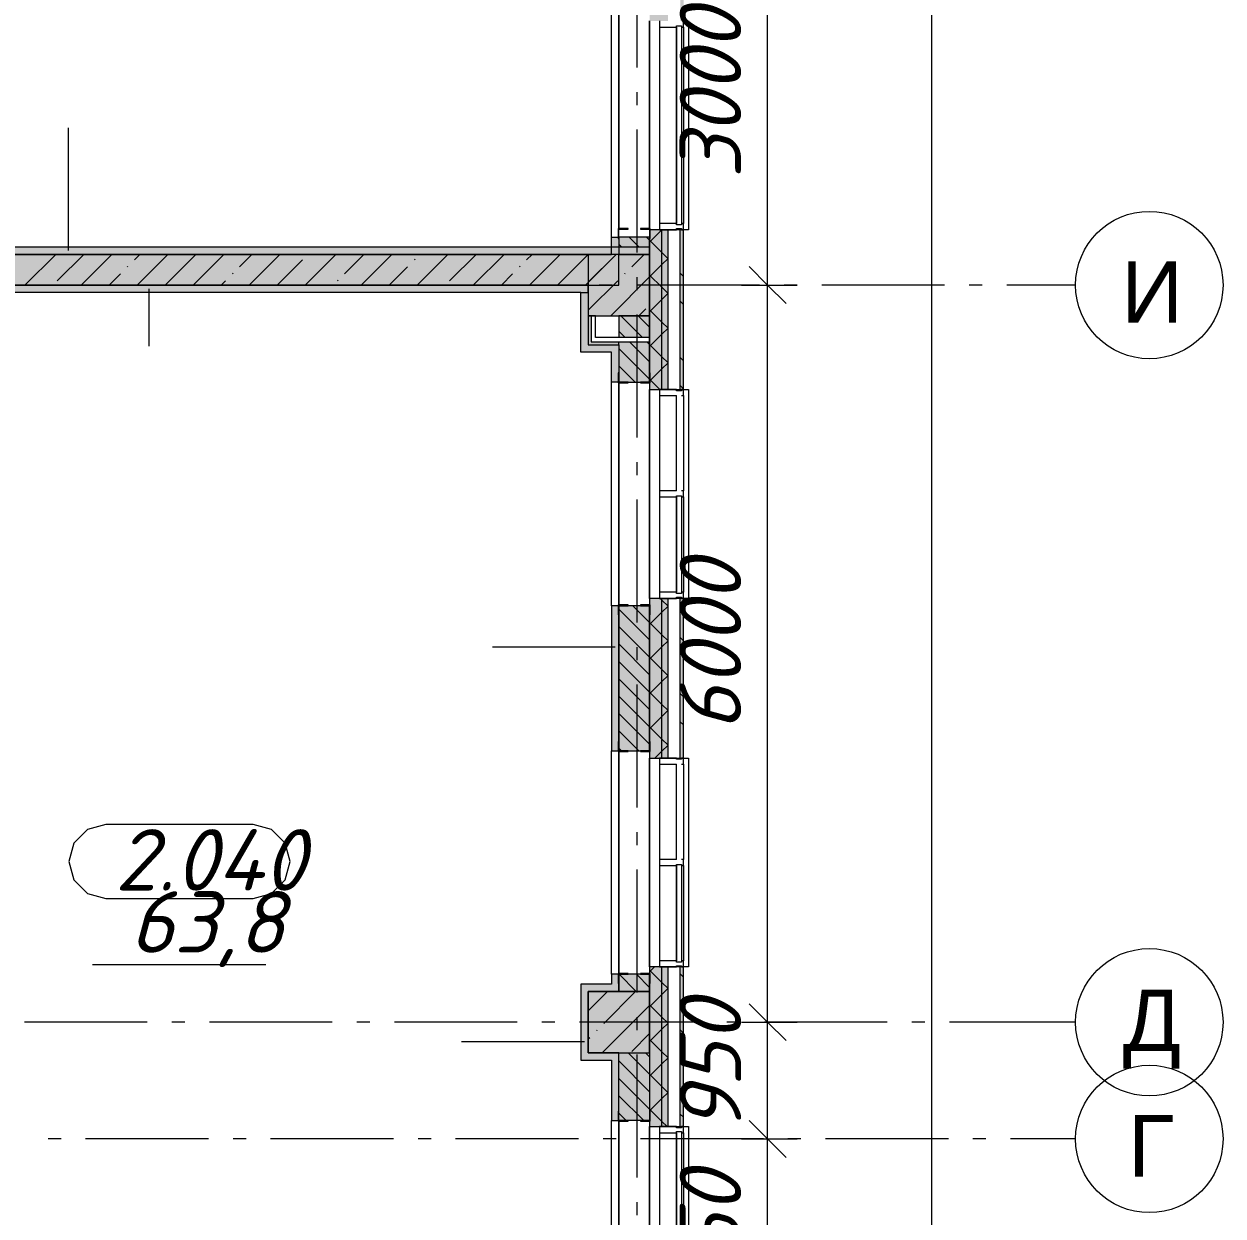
# Model space of a CAD drawing. Header units: millimetres. Extents: x -537608 to 253996, y -217170 to 186033.
# Drawn here: x -269754 to -259993, y -45628 to -35926 of the extents above; entities that cross this region are included whole.
import ezdxf

# ---------------------------------------------------------------- set-up
doc = ezdxf.new("R2010")
doc.units = ezdxf.units.MM
doc.layers.add('PDF _Геометрия', color=7, linetype='Continuous')
doc.layers.add('PDF _Текст', color=7, linetype='Continuous')
doc.layers.add('PDF _Сплошная заливка', color=7, linetype='Continuous', true_color=0xffffff)
doc.styles.add('PDF ArialMT', font='arial.ttf')
doc.styles.add('PDF ISOCPEUR Italic', font='isocpeui.ttf')

msp = doc.modelspace()

# ---------------------------------------------------------------- hatches: boundary and pattern name
at = {"layer": 'PDF _Сплошная заливка', "transparency": 33554559}
h = msp.add_hatch(color=256, dxfattribs=at)
h.paths.add_polyline_path([(-264561.3495, -56400.6696), (-264561.3495, -55510.6683), (-264661.3483, -55510.6683), (-264661.3483, -56400.6696)], flags=0)
h.paths.add_polyline_path([(-264661.3483, -53810.6696), (-264561.3495, -53810.6696), (-264561.3495, -52615.668), (-264661.3483, -52615.668), (-264661.3483, -53144.636)], flags=0)
h.paths.add_polyline_path([(-264661.3483, -50915.6694), (-264561.3495, -50915.6694), (-264561.3495, -49615.6681), (-264661.3483, -49615.6681), (-264661.3483, -50296.6993)], flags=0)
h.paths.add_polyline_path([(-264561.3495, -47915.6673), (-264561.3495, -46600.6686), (-264661.3483, -46600.6686), (-264661.3483, -47915.6673)], flags=0)
h.paths.add_polyline_path([(-264561.3495, -44900.6677), (-264561.3495, -43600.6665), (-264661.3483, -43600.6665), (-264661.3483, -44900.6677)], flags=0)
h.paths.add_polyline_path([(-264561.3495, -41900.6657), (-264561.3495, -40600.6666), (-264661.3483, -40600.6666), (-264661.3483, -41900.6657)], flags=0)
h.paths.add_polyline_path([(-264561.3495, -38900.6658), (-264561.3495, -37600.6646), (-264661.3483, -37600.6646), (-264661.3483, -38900.6658)], flags=0)
h.paths.add_polyline_path([(-264561.3495, -35900.6659), (-264561.3495, -34600.6647), (-264661.3483, -34600.6647), (-264661.3483, -35900.6659)], flags=0)
h.paths.add_polyline_path([(-264561.3495, -32900.6638), (-264561.3495, -31600.6647), (-264661.3483, -31600.6647), (-264661.3483, -32900.6638)], flags=0)
h.paths.add_polyline_path([(-264561.3495, -29900.6639), (-264561.3495, -28600.6648), (-264661.3483, -28600.6648), (-264661.3483, -29900.6639)], flags=0)
h.paths.add_polyline_path([(-264661.3483, -26900.664), (-264561.3495, -26900.664), (-264561.3495, -25600.6627), (-264661.3483, -25600.6627), (-264661.3483, -26801.2363)], flags=0)
h.paths.add_polyline_path([(-264561.3495, -23900.662), (-264561.3495, -22600.6613), (-264661.3483, -22600.6613), (-264661.3483, -23900.662)], flags=0)
h.paths.add_polyline_path([(-264661.3483, -20900.6621), (-264561.3495, -20900.6621), (-264561.3495, -19600.6619), (-264661.3483, -19600.6619), (-264661.3483, -20393.3829)], flags=0)
h.paths.add_polyline_path([(-264661.3483, -17900.6614), (-264561.3495, -17900.6614), (-264561.3495, -16500.6607), (-264661.3483, -16500.6607), (-264661.3483, -17545.4486)], flags=0)
h.paths.add_polyline_path([(-264661.3483, -14800.6611), (-264561.3495, -14800.6611), (-264561.3495, -13710.6597), (-264661.3483, -13710.6597), (-264661.3483, -13985.5296)], flags=0)
h.paths.add_polyline_path([(-264561.3495, -12010.6587), (-264561.3495, -10600.6587), (-264661.3483, -10600.6587), (-264661.3483, -12010.6587)], flags=0)
h.paths.add_polyline_path([(-264661.3483, -8900.6581), (-264561.3495, -8900.6581), (-264561.3495, -7310.6582), (-264661.3483, -7310.6582), (-264661.3483, -8289.6594)], flags=0)
h = msp.add_hatch(color=256, dxfattribs=at)
h.paths.add_polyline_path([(-264561.3495, -56450.6697), (-264511.3493, -56450.6697), (-264511.3493, -55510.6683), (-264561.3495, -55510.6683), (-264561.3495, -56400.6696)], flags=0)
h.paths.add_polyline_path([(-264511.3493, -53810.6696), (-264511.3493, -52615.668), (-264561.3495, -52615.668), (-264561.3495, -53810.6696)], flags=0)
h.paths.add_polyline_path([(-264511.3493, -50915.6694), (-264511.3493, -49615.6681), (-264561.3495, -49615.6681), (-264561.3495, -50915.6694)], flags=0)
h.paths.add_polyline_path([(-264561.3495, -47915.6673), (-264511.3493, -47915.6673), (-264511.3493, -46600.6686), (-264561.3495, -46600.6686), (-264561.3495, -47448.7647)], flags=0)
h.paths.add_polyline_path([(-264511.3493, -44900.6677), (-264511.3493, -43600.6665), (-264561.3495, -43600.6665), (-264561.3495, -44900.6677)], flags=0)
h.paths.add_polyline_path([(-264561.3495, -41900.6657), (-264511.3493, -41900.6657), (-264511.3493, -40600.6666), (-264561.3495, -40600.6666), (-264561.3495, -41040.9114)], flags=0)
h.paths.add_polyline_path([(-264511.3493, -38900.6658), (-264511.3493, -37600.6646), (-264561.3495, -37600.6646), (-264561.3495, -38900.6658)], flags=0)
h.paths.add_polyline_path([(-264561.3495, -35900.6659), (-264511.3493, -35900.6659), (-264511.3493, -34600.6647), (-264561.3495, -34600.6647), (-264561.3495, -35345.0422)], flags=0)
h.paths.add_polyline_path([(-264561.3495, -32900.6638), (-264511.3493, -32900.6638), (-264511.3493, -31600.6647), (-264561.3495, -31600.6647), (-264561.3495, -32497.1076)], flags=0)
h.paths.add_polyline_path([(-264511.3493, -29900.6639), (-264511.3493, -28600.6648), (-264561.3495, -28600.6648), (-264561.3495, -29900.6639)], flags=0)
h.paths.add_polyline_path([(-264561.3495, -26900.664), (-264511.3493, -26900.664), (-264511.3493, -25600.6627), (-264561.3495, -25600.6627), (-264561.3495, -26801.2363)], flags=0)
h.paths.add_polyline_path([(-264561.3495, -23900.662), (-264511.3493, -23900.662), (-264511.3493, -22600.6613), (-264561.3495, -22600.6613), (-264561.3495, -23241.3175)], flags=0)
h.paths.add_polyline_path([(-264511.3493, -20900.6621), (-264511.3493, -19600.6619), (-264561.3495, -19600.6619), (-264561.3495, -20900.6621)], flags=0)
h.paths.add_polyline_path([(-264511.3493, -17900.6614), (-264511.3493, -16500.6607), (-264561.3495, -16500.6607), (-264561.3495, -17900.6614)], flags=0)
h.paths.add_polyline_path([(-264511.3493, -14800.6611), (-264511.3493, -13710.6597), (-264561.3495, -13710.6597), (-264561.3495, -14800.6611)], flags=0)
h.paths.add_polyline_path([(-264561.3495, -12010.6587), (-264511.3493, -12010.6587), (-264511.3493, -10600.6587), (-264561.3495, -10600.6587), (-264561.3495, -11849.5779)], flags=0)
h.paths.add_polyline_path([(-264511.3493, -8900.6581), (-264511.3493, -7310.6582), (-264561.3495, -7310.6582), (-264561.3495, -8900.6581)], flags=0)
h = msp.add_hatch(color=256, dxfattribs=at)
h.paths.add_polyline_path([(-264384.3486, -56577.6682), (-264384.3486, -55510.6683), (-264411.3488, -55510.6683), (-264411.3488, -56577.6682)], flags=0)
h.paths.add_polyline_path([(-264384.3486, -53810.6696), (-264384.3486, -52615.668), (-264411.3488, -52615.668), (-264411.3488, -53810.6696)], flags=0)
h.paths.add_polyline_path([(-264384.3486, -50915.6694), (-264384.3486, -49615.6681), (-264411.3488, -49615.6681), (-264411.3488, -50915.6694)], flags=0)
h.paths.add_polyline_path([(-264384.3486, -47915.6673), (-264384.3486, -46600.6686), (-264411.3488, -46600.6686), (-264411.3488, -47915.6673)], flags=0)
h.paths.add_polyline_path([(-264384.3486, -44900.6677), (-264384.3486, -43600.6665), (-264411.3488, -43600.6665), (-264411.3488, -44900.6677)], flags=0)
h.paths.add_polyline_path([(-264411.3488, -41900.6657), (-264384.3486, -41900.6657), (-264384.3486, -40600.6666), (-264411.3488, -40600.6666), (-264411.3488, -41040.9114)], flags=0)
h.paths.add_polyline_path([(-264411.3488, -38900.6658), (-264384.3486, -38900.6658), (-264384.3486, -37600.6646), (-264411.3488, -37600.6646), (-264411.3488, -38192.9768)], flags=0)
h.paths.add_polyline_path([(-264384.3486, -35900.6659), (-264384.3486, -34600.6647), (-264411.3488, -34600.6647), (-264411.3488, -35900.6659)], flags=0)
h.paths.add_polyline_path([(-264411.3488, -32900.6638), (-264384.3486, -32900.6638), (-264384.3486, -31600.6647), (-264411.3488, -31600.6647), (-264411.3488, -32497.1076)], flags=0)
h.paths.add_polyline_path([(-264411.3488, -29900.6639), (-264384.3486, -29900.6639), (-264384.3486, -28600.6648), (-264411.3488, -28600.6648), (-264411.3488, -29649.173)], flags=0)
h.paths.add_polyline_path([(-264384.3486, -26900.664), (-264384.3486, -25600.6627), (-264411.3488, -25600.6627), (-264411.3488, -26900.664)], flags=0)
h.paths.add_polyline_path([(-264384.3486, -23900.662), (-264384.3486, -22600.6613), (-264411.3488, -22600.6613), (-264411.3488, -23900.662)], flags=0)
h.paths.add_polyline_path([(-264384.3486, -20900.6621), (-264384.3486, -19600.6619), (-264411.3488, -19600.6619), (-264411.3488, -20900.6621)], flags=0)
h.paths.add_polyline_path([(-264384.3486, -17900.6614), (-264384.3486, -16500.6607), (-264411.3488, -16500.6607), (-264411.3488, -17900.6614)], flags=0)
h.paths.add_polyline_path([(-264411.3488, -14800.6611), (-264384.3486, -14800.6611), (-264384.3486, -13710.6597), (-264411.3488, -13710.6597)], flags=0)
h.paths.add_polyline_path([(-264411.3488, -12010.6587), (-264384.3486, -12010.6587), (-264384.3486, -10600.6587), (-264411.3488, -10600.6587)], flags=0)
h.paths.add_polyline_path([(-264384.3486, -8900.6581), (-264384.3486, -7310.6582), (-264411.3488, -7310.6582), (-264411.3488, -8900.6581)], flags=0)
h = msp.add_hatch(color=256, dxfattribs=at)
h.paths.add_polyline_path([(-264911.3488, -37740.6647), (-264661.3483, -37740.6647), (-264661.3483, -37660.6652), (-264911.3488, -37660.6652)], flags=0)
h.paths.add_polyline_path([(-264661.3483, -35840.6652), (-264661.3483, -35300.6655), (-264911.3488, -35300.6655), (-264911.3488, -35840.6652)], flags=0)
h.paths.add_polyline_path([(-264661.3483, -34800.6655), (-264661.3483, -34660.6653), (-264911.3488, -34660.6653), (-264911.3488, -34800.6655), (-264711.3496, -34800.6655)], flags=0)
h.paths.add_polyline_path([(-264911.3488, -32840.6653), (-264661.3483, -32840.6653), (-264661.3483, -31660.6654), (-264911.3488, -31660.6654), (-264911.3488, -32497.1076)], flags=0)
h.paths.add_polyline_path([(-264911.3488, -29840.6632), (-264661.3483, -29840.6632), (-264661.3483, -29491.6651), (-264911.3488, -29491.6651), (-264911.3488, -29649.173)], flags=0)
h.paths.add_polyline_path([(-264856.7822, -29456.6644), (-264661.3483, -29456.6644), (-264661.3483, -29300.6635), (-264911.3488, -29300.6635), (-264911.3488, -29456.6644)], flags=0)
h.paths.add_polyline_path([(-264856.7822, -28800.6635), (-264661.3483, -28800.6635), (-264661.3483, -28660.6634), (-264911.3488, -28660.6634), (-264911.3488, -28800.6635)], flags=0)
h.paths.add_polyline_path([(-264661.3483, -26840.6633), (-264661.3483, -26300.6636), (-264911.3488, -26300.6636), (-264911.3488, -26840.6633)], flags=0)
h.paths.add_polyline_path([(-264856.7822, -25800.6636), (-264661.3483, -25800.6636), (-264661.3483, -25660.6635), (-264911.3488, -25660.6635), (-264911.3488, -25800.6636)], flags=0)
h.paths.add_polyline_path([(-264911.3488, -23840.6634), (-264661.3483, -23840.6634), (-264661.3483, -22660.6625), (-264911.3488, -22660.6625), (-264911.3488, -23241.3175)], flags=0)
h.paths.add_polyline_path([(-264911.3488, -20840.6614), (-264661.3483, -20840.6614), (-264661.3483, -20300.6617), (-264911.3488, -20300.6617), (-264911.3488, -20749.375)], flags=0)
h.paths.add_polyline_path([(-264911.3488, -19800.6617), (-264661.3483, -19800.6617), (-264661.3483, -19660.6615), (-264911.3488, -19660.6615), (-264911.3488, -19681.3998)], flags=0)
h.paths.add_polyline_path([(-264661.3483, -17840.6618), (-264661.3483, -17300.6604), (-264911.3488, -17300.6604), (-264911.3488, -17840.6618)], flags=0)
h.paths.add_polyline_path([(-264911.3488, -16800.6604), (-264661.3483, -16800.6604), (-264661.3483, -16560.6612), (-264911.3488, -16560.6612), (-264911.3488, -16659.6478)], flags=0)
h.paths.add_polyline_path([(-264911.3488, -14740.66), (-264661.3483, -14740.66), (-264661.3483, -13768.8851), (-264911.3488, -13768.8851), (-264911.3488, -13985.5296)], flags=0)
h.paths.add_polyline_path([(-264911.3488, -11450.6591), (-264661.3483, -11450.6591), (-264661.3483, -10660.6583), (-264911.3488, -10660.6583), (-264911.3488, -11137.594)], flags=0)
h.paths.add_polyline_path([(-264661.3483, -8840.6585), (-264661.3483, -8100.6579), (-264911.3488, -8100.6579), (-264911.3488, -8840.6585)], flags=0)
at = {"layer": 'PDF _Сплошная заливка', "true_color": 0xff7d7d, "transparency": 33554559}
for points in [[(-264661.3483, -37800.6654), (-264661.3483, -37740.6647), (-272351.3511, -37740.6647), (-272351.3511, -37800.6654), (-264856.7822, -37800.6654)], [(-264971.3501, -38596.6665), (-264911.3488, -38596.6665), (-264911.3488, -38536.6658), (-265161.3488, -38536.6658), (-265161.3488, -38596.6665)], [(-264971.3501, -43800.6673), (-264971.3501, -43740.6667), (-265221.3495, -43740.6667), (-265221.3495, -43800.6673), (-265161.3488, -43800.6673)], [(-264971.3501, -44360.668), (-264911.3488, -44360.668), (-264911.3488, -44300.6673), (-265161.3488, -44300.6673), (-265161.3488, -44360.668)]]:
    msp.add_hatch(color=11, dxfattribs=at).paths.add_polyline_path(points)
at = {"layer": 'PDF _Сплошная заливка', "transparency": 33554559}
for points in [[(-266113.7491, -38050.6665), (-264911.3488, -38050.6665), (-264911.3488, -37800.6654), (-272161.3508, -37800.6654), (-272161.3508, -38050.6665), (-269465.6624, -38050.6665)], [(-264661.3483, -38300.6654), (-264661.3483, -37800.6654), (-265161.3488, -37800.6654), (-265161.3488, -38300.6654), (-264856.7822, -38300.6654)], [(-265161.3488, -44300.6673), (-264661.3483, -44300.6673), (-264661.3483, -43800.6673), (-265161.3488, -43800.6673), (-265161.3488, -43888.8459)]]:
    msp.add_hatch(color=256, dxfattribs=at).paths.add_polyline_path(points)
at = {"layer": 'PDF _Сплошная заливка', "true_color": 0xfca910, "transparency": 33554559}
msp.add_hatch(color=40, dxfattribs=at).paths.add_polyline_path([(-265161.3488, -38110.665), (-265161.3488, -38050.6665), (-271782.1294, -38050.6665), (-271782.1294, -38110.665), (-265221.3495, -38110.665)])
at = {"layer": 'PDF _Сплошная заливка', "transparency": 33554559}
h = msp.add_hatch(color=256, dxfattribs=at)
h.paths.add_polyline_path([(-264911.3488, -43800.6673), (-264661.3483, -43800.6673), (-264661.3483, -43660.6672), (-264911.3488, -43660.6672)], flags=0)
h.paths.add_polyline_path([(-264911.3488, -41840.6672), (-264661.3483, -41840.6672), (-264661.3483, -40660.6673), (-264911.3488, -40660.6673), (-264911.3488, -41040.9114)], flags=0)
h.paths.add_polyline_path([(-264911.3488, -38840.6651), (-264661.3483, -38840.6651), (-264661.3483, -38511.6657), (-264911.3488, -38511.6657), (-264911.3488, -38596.6665)], flags=0)
h.paths.add_polyline_path([(-264856.7822, -38476.6651), (-264661.3483, -38476.6651), (-264661.3483, -38300.6654), (-264911.3488, -38300.6654), (-264911.3488, -38476.6651)], flags=0)
at = {"layer": 'PDF _Сплошная заливка', "true_color": 0xff7d7d, "transparency": 33554559}
h = msp.add_hatch(color=11, dxfattribs=at)
h.paths.add_polyline_path([(-264911.3488, -43800.6673), (-264911.3488, -43660.6672), (-264971.3501, -43660.6672), (-264971.3501, -43800.6673)], flags=0)
h.paths.add_polyline_path([(-264971.3501, -41840.6672), (-264911.3488, -41840.6672), (-264911.3488, -40660.6673), (-264971.3501, -40660.6673), (-264971.3501, -41040.9114)], flags=0)
h.paths.add_polyline_path([(-264911.3488, -38840.6651), (-264911.3488, -38596.6665), (-264971.3501, -38596.6665), (-264971.3501, -38840.6651)], flags=0)
at = {"layer": 'PDF _Сплошная заливка', "transparency": 33554559}
h = msp.add_hatch(color=256, dxfattribs=at)
h.paths.add_polyline_path([(-264856.7822, -46800.6673), (-264661.3483, -46800.6673), (-264661.3483, -46670.6676), (-264911.3488, -46670.6676), (-264911.3488, -46800.6673)], flags=0)
h.paths.add_polyline_path([(-264661.3483, -44850.6675), (-264661.3483, -44300.6673), (-264911.3488, -44300.6673), (-264911.3488, -44850.6675)], flags=0)

# ---------------------------------------------------------------- linework, layer by layer
at = {"layer": 'PDF _Геометрия', "lineweight": 9}
for p, q in [((-262362.423, -56440.6714), (-262362.423, 31439.3502)), ((-263700.917, -38050.6665), (-263700.917, -35050.6644)), ((-264971.3501, -37660.6652), (-264971.3501, -35840.6652)), ((-264911.3488, -37589.6651), (-264911.3488, -35846.6655)), ((-264911.3488, -35846.6655), (-264911.3488, -37589.6651)), ((-264661.3483, -37589.6651), (-264661.3483, -35900.6659)), ((-264661.3483, -35900.6659), (-264661.3483, -37589.6651)), ((-264581.3494, -35900.6659), (-264581.3494, -35950.6661)), ((-264384.3486, -35950.6661), (-264384.3486, -35900.6659)), ((-264581.3494, -35950.6661), (-264441.3492, -35950.6661)), ((-264581.3494, -35950.6661), (-264581.3494, -37550.6665)), ((-264441.3492, -35950.6661), (-264441.3492, -35940.6656)), ((-264441.3492, -35940.6656), (-264401.3494, -35940.6656)), ((-264401.3494, -35940.6656), (-264401.3494, -35950.6661)), ((-264401.3494, -35950.6661), (-264384.3486, -35950.6661)), ((-264401.3494, -35950.6661), (-264401.3494, -37550.6665)), ((-264384.3486, -35950.6661), (-264384.3486, -37550.6665)), ((-269391.8849, -37770.6661), (-269391.8849, -36770.6662)), ((-264441.3492, -37550.6665), (-264581.3494, -37550.6665)), ((-264581.3494, -37550.6665), (-264581.3494, -37600.6646)), ((-264441.3492, -37560.6648), (-264441.3492, -37550.6665)), ((-264401.3494, -37560.6648), (-264441.3492, -37560.6648)), ((-264384.3486, -37550.6665), (-264401.3494, -37550.6665)), ((-264401.3494, -37550.6665), (-264401.3494, -37560.6648)), ((-264384.3486, -37600.6646), (-264384.3486, -37550.6665)), ((-264971.3501, -37800.6654), (-264971.3501, -37660.6652)), ((-264971.3501, -37660.6652), (-264911.3488, -37660.6652)), ((-264911.3488, -37660.6652), (-264911.3488, -37800.6654)), ((-264661.3483, -37660.6652), (-264911.3488, -37660.6652)), ((-264911.3488, -37660.6652), (-264911.3488, -37740.6647)), ((-264748.4014, -37740.6647), (-264828.4003, -37660.6652)), ((-264661.3483, -37686.2962), (-264686.9798, -37660.6652)), ((-264661.3483, -37600.6646), (-264661.3483, -38900.6658)), ((-264561.3495, -37600.6646), (-264661.3483, -37600.6646)), ((-264661.3483, -37701.679), (-264561.3495, -37601.6786)), ((-264661.3483, -37740.6647), (-264661.3483, -37660.6652)), ((-264581.3494, -37600.6646), (-264441.3492, -37600.6646)), ((-264561.3495, -37601.6786), (-264560.3365, -37600.6646)), ((-264511.3493, -37600.6646), (-264561.3495, -37600.6646)), ((-264561.3495, -38900.6658), (-264561.3495, -37600.6646)), ((-264411.3488, -37600.6646), (-264511.3493, -37600.6646)), ((-264511.3493, -38900.6658), (-264511.3493, -37600.6646)), ((-264441.3492, -37600.6646), (-264441.3492, -37590.6662)), ((-264441.3492, -37590.6662), (-264401.3494, -37590.6662)), ((-264384.3486, -37600.6646), (-264411.3488, -37600.6646)), ((-264411.3488, -38900.6658), (-264411.3488, -37600.6646)), ((-264401.3494, -37590.6662), (-264401.3494, -37600.6646)), ((-264401.3494, -37600.6646), (-264384.3486, -37600.6646)), ((-264384.3486, -38900.6658), (-264384.3486, -37600.6646)), ((-272351.3511, -37740.6647), (-264911.3488, -37740.6647)), ((-264889.8225, -37740.6647), (-264911.3488, -37719.1395)), ((-264911.3488, -37740.6647), (-264661.3483, -37740.6647)), ((-264561.3495, -37786.2966), (-264661.3483, -37686.2962)), ((-264661.3483, -37800.6654), (-264661.3483, -37740.6647)), ((-264911.3488, -37800.6654), (-272161.3508, -37800.6654)), ((-272161.3508, -37800.6654), (-264971.3501, -37800.6654)), ((-269745.8328, -38050.6665), (-269495.8317, -37800.6654)), ((-269482.7073, -38015.64), (-269267.7327, -37800.6654)), ((-269289.6346, -38050.6665), (-269039.6336, -37800.6654)), ((-268855.4354, -37844.5663), (-268811.5366, -37800.6654)), ((-268833.4365, -38050.6665), (-268583.4376, -37800.6654)), ((-268605.3396, -38050.6665), (-268355.3386, -37800.6654)), ((-268377.2405, -38050.6665), (-268127.2395, -37800.6654)), ((-268000.0666, -37901.5916), (-267899.1425, -37800.6654)), ((-267921.0424, -38050.6665), (-267671.0435, -37800.6654)), ((-267692.9455, -38050.6665), (-267486.8453, -37844.5663)), ((-267464.8464, -38050.6665), (-267214.8454, -37800.6654)), ((-267144.6978, -37958.6147), (-266986.7485, -37800.6654)), ((-267008.6483, -38050.6665), (-266758.6494, -37800.6654)), ((-266574.4512, -37844.5663), (-266569.7083, -37839.8233)), ((-266552.4523, -38050.6665), (-266302.4513, -37800.6654)), ((-266289.3269, -38015.64), (-266074.3532, -37800.6654)), ((-266096.2542, -38050.6665), (-265846.2547, -37800.6654)), ((-265662.0561, -37844.5663), (-265618.1557, -37800.6654)), ((-265640.0577, -38050.6665), (-265390.0572, -37800.6654)), ((-265411.9586, -38050.6665), (-265161.9592, -37800.6654)), ((-265183.8601, -38050.6665), (-264933.8601, -37800.6654)), ((-264933.8601, -37800.6654), (-265161.3488, -38028.1552)), ((-264661.3483, -37800.6654), (-265161.3488, -37800.6654)), ((-265161.3488, -37800.6654), (-265161.3488, -38300.6654)), ((-264911.3488, -37800.6654), (-264971.3501, -37800.6654)), ((-264911.3488, -38050.6665), (-264911.3488, -37800.6654)), ((-264911.3488, -37800.6654), (-264661.3483, -37800.6654)), ((-264806.6856, -37901.5916), (-264705.7611, -37800.6654)), ((-264661.3483, -38300.6654), (-264661.3483, -37800.6654)), ((-264511.3493, -37836.2968), (-264561.3495, -37786.2966)), ((-264561.3495, -37884.5208), (-264511.3493, -37834.5206)), ((-269061.5356, -38050.6665), (-268969.486, -37958.6147)), ((-268912.4607, -37901.5916), (-268907.7199, -37896.8486)), ((-268057.0919, -37958.6147), (-268052.349, -37953.874)), ((-266780.5514, -38050.6665), (-266631.4743, -37901.5916)), ((-265868.1562, -38050.6665), (-265776.1056, -37958.6147)), ((-265719.0802, -37901.5916), (-265714.3395, -37896.8486)), ((-264863.7115, -37958.6147), (-264858.9696, -37953.874)), ((-264661.3483, -37984.5212), (-264561.3495, -37884.5208)), ((-264561.3495, -38069.1388), (-264661.3483, -37969.1384)), ((-271782.1294, -38050.6665), (-265161.3488, -38050.6665)), ((-265161.3488, -38050.6665), (-271782.1294, -38050.6665)), ((-268149.1415, -38050.6665), (-268114.1151, -38015.64)), ((-267201.721, -38015.64), (-267196.9801, -38010.8993)), ((-264920.7357, -38015.64), (-265161.3488, -38256.2542)), ((-265161.3488, -38050.6665), (-264911.3488, -38050.6665)), ((-265161.3488, -38110.665), (-265161.3488, -38050.6665)), ((-264977.663, -38300.6654), (-264661.3483, -37984.3511)), ((-264955.7621, -38050.6665), (-264920.7357, -38015.64)), ((-263913.0502, -38050.6665), (-263700.917, -38050.6665)), ((-263700.917, -44050.6663), (-263700.917, -38050.6665)), ((-263700.917, -38050.6665), (-263460.9174, -38050.6665)), ((-265221.3495, -38110.665), (-271782.1294, -38110.665)), ((-268738.6785, -38080.6657), (-268738.6785, -38546.8148)), ((-265221.3495, -38110.665), (-265161.3488, -38110.665)), ((-265221.3495, -38596.6665), (-265221.3495, -38110.665)), ((-265161.3488, -38110.665), (-265161.3488, -38536.6658)), ((-264511.3493, -38119.139), (-264561.3495, -38069.1388)), ((-264561.3495, -38167.3652), (-264511.3493, -38117.365)), ((-264749.565, -38300.6654), (-264692.6377, -38243.7391)), ((-264661.3483, -38267.3635), (-264561.3495, -38167.3652)), ((-264561.3495, -38351.9811), (-264661.3483, -38251.9828)), ((-265136.3498, -38300.6654), (-265161.3488, -38300.6654)), ((-265161.3488, -38300.6654), (-265161.3488, -38476.6651)), ((-265161.3488, -38300.6654), (-264661.3483, -38300.6654)), ((-265101.3492, -38300.6654), (-265136.3498, -38300.6654)), ((-265136.3498, -38300.6654), (-265136.3498, -38476.6651)), ((-265101.3492, -38476.6651), (-265101.3492, -38300.6654)), ((-264661.3483, -38300.6654), (-264911.3488, -38300.6654)), ((-264911.3488, -38300.6654), (-264911.3488, -38476.6651)), ((-264719.5077, -38476.6651), (-264895.5085, -38300.6654)), ((-264661.3483, -38393.4039), (-264754.0874, -38300.6654)), ((-264661.3483, -38476.6651), (-264661.3483, -38300.6654)), ((-264511.3493, -38401.9812), (-264561.3495, -38351.9811)), ((-264860.9293, -38476.6651), (-264911.3488, -38426.2472)), ((-264661.3483, -38550.2078), (-264561.3495, -38450.2074)), ((-264561.3495, -38450.2074), (-264511.3493, -38400.2072)), ((-265161.3488, -38476.6651), (-265161.3488, -38511.6657)), ((-265161.3488, -38511.6657), (-265161.3488, -38536.6658)), ((-265161.3488, -38536.6658), (-264911.3488, -38536.6658)), ((-265161.3488, -38536.6658), (-264911.3488, -38536.6658)), ((-265136.3498, -38476.6651), (-265136.3498, -38511.6657)), ((-265136.3498, -38511.6657), (-264911.3488, -38511.6657)), ((-264911.3488, -38476.6651), (-265101.3492, -38476.6651)), ((-264661.3483, -38476.6651), (-264911.3488, -38476.6651)), ((-264911.3488, -38511.6657), (-264661.3483, -38511.6657)), ((-264911.3488, -38536.6658), (-264911.3488, -38511.6657)), ((-264911.3488, -38536.6658), (-264911.3488, -38596.6665)), ((-264911.3488, -38536.6658), (-264911.3488, -38596.6665)), ((-264661.3483, -38676.2462), (-264825.9293, -38511.6657)), ((-264661.3483, -38534.825), (-264684.5082, -38511.6657)), ((-264661.3483, -38511.6657), (-264661.3483, -38476.6651)), ((-264661.3483, -38840.6651), (-264661.3483, -38511.6657)), ((-264561.3495, -38634.8255), (-264661.3483, -38534.825)), ((-265161.3488, -38596.6665), (-265221.3495, -38596.6665)), ((-264971.3501, -38596.6665), (-265161.3488, -38596.6665)), ((-264971.3501, -38840.6651), (-264971.3501, -38596.6665)), ((-264661.3483, -38817.6673), (-264911.3488, -38567.6683)), ((-264911.3488, -38596.6665), (-264911.3488, -38840.6651)), ((-264911.3488, -38596.6665), (-264911.3488, -38840.6651)), ((-264511.3493, -38684.8256), (-264561.3495, -38634.8255)), ((-264779.7716, -38840.6651), (-264911.3488, -38709.0894)), ((-264661.3483, -38833.0501), (-264561.3495, -38733.0497)), ((-264561.3495, -38733.0497), (-264511.3493, -38683.0495)), ((-264911.3488, -38840.6651), (-264971.3501, -38840.6651)), ((-264971.3501, -40660.6673), (-264971.3501, -38840.6651)), ((-264911.3488, -38840.6651), (-264661.3483, -38840.6651)), ((-264911.3488, -40654.667), (-264911.3488, -38846.6654)), ((-264911.3488, -38846.6654), (-264911.3488, -40654.667)), ((-264578.3514, -38900.6658), (-264661.3483, -38817.6673)), ((-264661.3483, -38900.6658), (-264561.3495, -38900.6658)), ((-264661.3483, -40600.6666), (-264661.3483, -38900.6658)), ((-264661.3483, -38900.6658), (-264661.3483, -40600.6666)), ((-264441.3492, -38900.6658), (-264581.3494, -38900.6658)), ((-264581.3494, -38900.6658), (-264581.3494, -38950.666)), ((-264561.3495, -38900.6658), (-264511.3493, -38900.6658)), ((-264511.3493, -38900.6658), (-264411.3488, -38900.6658)), ((-264441.3492, -38910.6663), (-264441.3492, -38900.6658)), ((-264401.3494, -38910.6663), (-264441.3492, -38910.6663)), ((-264411.3488, -38900.6658), (-264384.3486, -38900.6658)), ((-264384.3486, -38900.6658), (-264401.3494, -38900.6658)), ((-264401.3494, -38900.6658), (-264401.3494, -38910.6663)), ((-264384.3486, -38950.666), (-264384.3486, -38900.6658)), ((-264581.3494, -38950.666), (-264441.3492, -38950.666)), ((-264581.3494, -38950.666), (-264581.3494, -39725.6672)), ((-264401.3494, -38950.666), (-264384.3486, -38950.666)), ((-264384.3486, -38950.666), (-264384.3486, -39725.6672)), ((-264441.3492, -39725.6672), (-264581.3494, -39725.6672)), ((-264581.3494, -39725.6672), (-264581.3494, -39775.6652)), ((-264384.3486, -39725.6672), (-264401.3494, -39725.6672)), ((-264384.3486, -39775.6652), (-264384.3486, -39725.6672)), ((-264581.3494, -39775.6652), (-264581.3494, -40550.6664)), ((-264581.3494, -39775.6652), (-264441.3492, -39775.6652)), ((-264441.3492, -39775.6652), (-264441.3492, -39765.6669)), ((-264441.3492, -39765.6669), (-264401.3494, -39765.6669)), ((-264401.3494, -39765.6669), (-264401.3494, -39775.6652)), ((-264401.3494, -39775.6652), (-264401.3494, -40550.6664)), ((-264401.3494, -39775.6652), (-264384.3486, -39775.6652)), ((-264384.3486, -39775.6652), (-264384.3486, -40550.6664)), ((-264661.3483, -40600.6666), (-264661.3483, -41900.6657)), ((-264561.3495, -40600.6666), (-264661.3483, -40600.6666)), ((-264441.3492, -40550.6664), (-264581.3494, -40550.6664)), ((-264581.3494, -40550.6664), (-264581.3494, -40600.6666)), ((-264581.3494, -40600.6666), (-264441.3492, -40600.6666)), ((-264561.3495, -40614.7232), (-264575.4067, -40600.6666)), ((-264511.3493, -40600.6666), (-264561.3495, -40600.6666)), ((-264561.3495, -41900.6657), (-264561.3495, -40600.6666)), ((-264411.3488, -40600.6666), (-264511.3493, -40600.6666)), ((-264511.3493, -41900.6657), (-264511.3493, -40600.6666)), ((-264441.3492, -40560.6668), (-264441.3492, -40550.6664)), ((-264401.3494, -40560.6668), (-264441.3492, -40560.6668)), ((-264441.3492, -40600.6666), (-264441.3492, -40590.6661)), ((-264441.3492, -40590.6661), (-264401.3494, -40590.6661)), ((-264384.3486, -40600.6666), (-264411.3488, -40600.6666)), ((-264411.3488, -41900.6657), (-264411.3488, -40600.6666)), ((-264384.3486, -40550.6664), (-264401.3494, -40550.6664)), ((-264401.3494, -40550.6664), (-264401.3494, -40560.6668)), ((-264401.3494, -40590.6661), (-264401.3494, -40600.6666)), ((-264401.3494, -40600.6666), (-264384.3486, -40600.6666)), ((-264384.3486, -40600.6666), (-264384.3486, -40550.6664)), ((-264384.3486, -41900.6657), (-264384.3486, -40600.6666)), ((-264911.3488, -40660.6673), (-264971.3501, -40660.6673)), ((-264971.3501, -40660.6673), (-264971.3501, -41840.6672)), ((-264911.3488, -41840.6672), (-264911.3488, -40660.6673)), ((-264661.3483, -40660.6673), (-264911.3488, -40660.6673)), ((-264911.3488, -40660.6673), (-264911.3488, -41840.6672)), ((-264661.3483, -40938.9883), (-264911.3488, -40688.9894)), ((-264661.3483, -40797.5672), (-264798.2498, -40660.6673)), ((-264661.3483, -41840.6672), (-264661.3483, -40660.6673)), ((-264511.3493, -40664.7235), (-264561.3495, -40614.7232)), ((-264561.3495, -40712.9496), (-264511.3493, -40662.9494)), ((-264661.3483, -40812.9501), (-264561.3495, -40712.9496)), ((-264561.3495, -40897.5676), (-264661.3483, -40797.5672)), ((-264661.3483, -41080.4094), (-264911.3488, -40830.4106)), ((-264661.3483, -41221.8305), (-264911.3488, -40971.8317)), ((-264511.3493, -40947.5679), (-264561.3495, -40897.5676)), ((-264561.3495, -40995.7919), (-264511.3493, -40945.7917)), ((-264941.3492, -40999.1699), (-265941.3492, -40999.1699)), ((-264661.3483, -41095.7923), (-264561.3495, -40995.7919)), ((-264561.3495, -41180.4099), (-264661.3483, -41080.4094)), ((-264661.3483, -41363.2516), (-264911.3488, -41113.2528)), ((-264511.3493, -41230.4101), (-264561.3495, -41180.4099)), ((-264661.3483, -41504.6749), (-264911.3488, -41254.6739)), ((-264661.3483, -41378.6346), (-264561.3495, -41278.6341)), ((-264561.3495, -41278.6341), (-264511.3493, -41228.6339)), ((-264561.3495, -41463.2521), (-264661.3483, -41363.2516)), ((-264661.3483, -41646.096), (-264911.3488, -41396.095)), ((-264511.3493, -41513.2523), (-264561.3495, -41463.2521)), ((-264661.3483, -41787.5171), (-264911.3488, -41537.5161)), ((-264661.3483, -41661.4768), (-264561.3495, -41561.4785)), ((-264561.3495, -41561.4785), (-264511.3493, -41511.4783)), ((-264561.3495, -41746.0965), (-264661.3483, -41646.096)), ((-264749.621, -41840.6672), (-264911.3488, -41678.9372)), ((-264511.3493, -41796.0945), (-264561.3495, -41746.0965)), ((-264971.3501, -41840.6672), (-264911.3488, -41840.6672)), ((-264971.3501, -43660.6672), (-264971.3501, -41840.6672)), ((-264891.0422, -41840.6672), (-264911.3488, -41820.3605)), ((-264911.3488, -41840.6672), (-264661.3483, -41840.6672)), ((-264911.3488, -43654.6669), (-264911.3488, -41846.6674)), ((-264911.3488, -41846.6674), (-264911.3488, -43654.6669)), ((-264617.6956, -41900.6657), (-264561.3495, -41844.3207)), ((-264561.3495, -41844.3207), (-264511.3493, -41794.3205)), ((-264661.3483, -41900.6657), (-264561.3495, -41900.6657)), ((-264661.3483, -43600.6665), (-264661.3483, -41900.6657)), ((-264661.3483, -41900.6657), (-264661.3483, -43600.6665)), ((-264441.3492, -41900.6657), (-264581.3494, -41900.6657)), ((-264581.3494, -41900.6657), (-264581.3494, -41950.6659)), ((-264581.3494, -41950.6659), (-264441.3492, -41950.6659)), ((-264581.3494, -41950.6659), (-264581.3494, -42725.6671)), ((-264561.3495, -41900.6657), (-264511.3493, -41900.6657)), ((-264511.3493, -41900.6657), (-264411.3488, -41900.6657)), ((-264441.3492, -41910.6662), (-264441.3492, -41900.6657)), ((-264401.3494, -41910.6662), (-264441.3492, -41910.6662)), ((-264411.3488, -41900.6657), (-264384.3486, -41900.6657)), ((-264384.3486, -41900.6657), (-264401.3494, -41900.6657)), ((-264401.3494, -41900.6657), (-264401.3494, -41910.6662)), ((-264401.3494, -41950.6659), (-264384.3486, -41950.6659)), ((-264384.3486, -41950.6659), (-264384.3486, -41900.6657)), ((-264384.3486, -41950.6659), (-264384.3486, -42725.6671)), ((-264441.3492, -42725.6671), (-264581.3494, -42725.6671)), ((-264581.3494, -42725.6671), (-264581.3494, -42775.6673)), ((-264384.3486, -42725.6671), (-264401.3494, -42725.6671)), ((-264384.3486, -42775.6673), (-264384.3486, -42725.6671)), ((-264581.3494, -42775.6673), (-264581.3494, -43550.6663)), ((-264581.3494, -42775.6673), (-264441.3492, -42775.6673)), ((-264441.3492, -42775.6673), (-264441.3492, -42765.6668)), ((-264441.3492, -42765.6668), (-264401.3494, -42765.6668)), ((-264401.3494, -42765.6668), (-264401.3494, -42775.6673)), ((-264401.3494, -42775.6673), (-264401.3494, -43550.6663)), ((-264401.3494, -42775.6673), (-264384.3486, -42775.6673)), ((-264384.3486, -42775.6673), (-264384.3486, -43550.6663)), ((-264661.3483, -43641.3767), (-264620.6397, -43600.6665)), ((-264661.3483, -43600.6665), (-264661.3483, -44900.6677)), ((-264561.3495, -43600.6665), (-264661.3483, -43600.6665)), ((-264561.3495, -43725.9943), (-264661.3483, -43625.9939)), ((-264441.3492, -43550.6663), (-264581.3494, -43550.6663)), ((-264581.3494, -43550.6663), (-264581.3494, -43600.6665)), ((-264581.3494, -43600.6665), (-264441.3492, -43600.6665)), ((-264511.3493, -43600.6665), (-264561.3495, -43600.6665)), ((-264561.3495, -44900.6677), (-264561.3495, -43600.6665)), ((-264411.3488, -43600.6665), (-264511.3493, -43600.6665)), ((-264511.3493, -44900.6677), (-264511.3493, -43600.6665)), ((-264441.3492, -43560.6668), (-264441.3492, -43550.6663)), ((-264401.3494, -43560.6668), (-264441.3492, -43560.6668)), ((-264441.3492, -43600.6665), (-264441.3492, -43590.666)), ((-264441.3492, -43590.666), (-264401.3494, -43590.666)), ((-264384.3486, -43600.6665), (-264411.3488, -43600.6665)), ((-264411.3488, -44900.6677), (-264411.3488, -43600.6665)), ((-264384.3486, -43550.6663), (-264401.3494, -43550.6663)), ((-264401.3494, -43550.6663), (-264401.3494, -43560.6668)), ((-264401.3494, -43590.666), (-264401.3494, -43600.6665)), ((-264401.3494, -43600.6665), (-264384.3486, -43600.6665)), ((-264384.3486, -43600.6665), (-264384.3486, -43550.6663)), ((-264384.3486, -44900.6677), (-264384.3486, -43600.6665)), ((-264911.3488, -43660.6672), (-264971.3501, -43660.6672)), ((-264971.3501, -43660.6672), (-264971.3501, -43740.6667)), ((-264911.3488, -43800.6673), (-264911.3488, -43660.6672)), ((-264911.3488, -43660.6672), (-264911.3488, -43800.6673)), ((-264661.3483, -43660.6672), (-264911.3488, -43660.6672)), ((-264769.5197, -43800.6673), (-264909.5199, -43660.6672)), ((-264661.3483, -43767.4172), (-264768.0988, -43660.6672)), ((-264661.3483, -43800.6673), (-264661.3483, -43660.6672)), ((-264511.3493, -43775.9945), (-264561.3495, -43725.9943)), ((-264971.3501, -43740.6667), (-265221.3495, -43740.6667)), ((-265221.3495, -43740.6667), (-265221.3495, -43800.6673)), ((-265221.3495, -43800.6673), (-265221.3495, -44360.668)), ((-265161.3488, -43958.7179), (-265003.2999, -43800.6673)), ((-264661.3483, -43800.6673), (-265161.3488, -43800.6673)), ((-265161.3488, -43800.6673), (-265161.3488, -44300.6673)), ((-265161.3488, -43800.6673), (-264971.3501, -43800.6673)), ((-265161.3488, -44300.6673), (-265161.3488, -43800.6673)), ((-265034.7852, -44060.2512), (-264775.2003, -43800.6673)), ((-264971.3501, -43800.6673), (-264911.3488, -43800.6673)), ((-264910.9409, -43800.6673), (-264911.3488, -43800.2583)), ((-264911.3488, -43800.6673), (-264661.3483, -43800.6673)), ((-264661.3483, -44300.6673), (-264661.3483, -43800.6673)), ((-264661.3483, -43924.2189), (-264561.3495, -43824.2206)), ((-264561.3495, -43824.2206), (-264511.3493, -43774.2205)), ((-265047.1023, -44300.6673), (-264661.3483, -43914.9139)), ((-264561.3495, -44008.8387), (-264661.3483, -43908.8383)), ((-264511.3493, -44058.8367), (-264561.3495, -44008.8387)), ((-265091.8089, -44117.2765), (-265087.0681, -44112.5357)), ((-264661.3483, -44207.0633), (-264561.3495, -44107.0629)), ((-264561.3495, -44107.0629), (-264511.3493, -44057.0627)), ((-263913.0502, -44050.6663), (-263700.917, -44050.6663)), ((-263700.917, -45000.6682), (-263700.917, -44050.6663)), ((-263700.917, -44050.6663), (-263460.9174, -44050.6663)), ((-265191.3486, -44209.6749), (-266191.3492, -44209.6749)), ((-265161.3488, -44186.817), (-265148.8347, -44174.3018)), ((-264806.6856, -44288.3503), (-264661.3483, -44143.0129)), ((-264561.3495, -44291.6809), (-264661.3483, -44191.6805)), ((-265161.3488, -44300.6673), (-264661.3483, -44300.6673)), ((-264911.3488, -44300.6673), (-265161.3488, -44300.6673)), ((-264911.3488, -44360.668), (-264911.3488, -44300.6673)), ((-264911.3488, -44300.6673), (-264661.3483, -44300.6673)), ((-264911.3488, -44360.668), (-264911.3488, -44300.6673)), ((-264661.3483, -44474.5227), (-264835.2058, -44300.6673)), ((-264661.3483, -44333.1016), (-264693.7842, -44300.6673)), ((-264661.3483, -44300.6673), (-264661.3483, -44850.6675)), ((-264511.3493, -44341.6811), (-264561.3495, -44291.6809)), ((-265221.3495, -44360.668), (-265161.3488, -44360.668)), ((-265161.3488, -44360.668), (-264971.3501, -44360.668)), ((-264971.3501, -44360.668), (-264971.3501, -44850.6675)), ((-264911.3488, -44850.6675), (-264911.3488, -44360.668)), ((-264911.3488, -44850.6675), (-264911.3488, -44360.668)), ((-264661.3483, -44615.9439), (-264911.3488, -44365.9449)), ((-264661.3483, -44489.9056), (-264561.3495, -44389.9051)), ((-264561.3495, -44389.9051), (-264511.3493, -44339.9049)), ((-264661.3483, -44757.365), (-264911.3488, -44507.366)), ((-264561.3495, -44574.5232), (-264661.3483, -44474.5227)), ((-264511.3493, -44624.5233), (-264561.3495, -44574.5232)), ((-264709.4695, -44850.6675), (-264911.3488, -44648.7871)), ((-264661.3483, -44772.7478), (-264561.3495, -44672.7474)), ((-264561.3495, -44672.7474), (-264511.3493, -44622.7472)), ((-264850.8907, -44850.6675), (-264911.3488, -44790.2082)), ((-264561.3495, -44857.3654), (-264661.3483, -44757.365)), ((-264971.3501, -44850.6675), (-264911.3488, -44850.6675)), ((-264971.3501, -46540.6679), (-264971.3501, -44850.6675)), ((-264661.3483, -44850.6675), (-264911.3488, -44850.6675)), ((-264911.3488, -46600.6686), (-264911.3488, -44856.6679)), ((-264911.3488, -44856.6679), (-264911.3488, -46600.6686)), ((-264518.0476, -44900.6677), (-264561.3495, -44857.3654)), ((-264661.3483, -44900.6677), (-264561.3495, -44900.6677)), ((-264661.3483, -46600.6686), (-264661.3483, -44900.6677)), ((-264661.3483, -44900.6677), (-264661.3483, -46600.6686)), ((-264441.3492, -44900.6677), (-264581.3494, -44900.6677)), ((-264581.3494, -44900.6677), (-264581.3494, -44950.6679)), ((-264581.3494, -44950.6679), (-264441.3492, -44950.6679)), ((-264581.3494, -44950.6679), (-264581.3494, -46550.6683)), ((-264561.3495, -44900.6677), (-264511.3493, -44900.6677)), ((-264511.3493, -44900.6677), (-264411.3488, -44900.6677)), ((-264441.3492, -44910.6682), (-264441.3492, -44900.6677)), ((-264401.3494, -44910.6682), (-264441.3492, -44910.6682)), ((-264441.3492, -44950.6679), (-264441.3492, -44940.6675)), ((-264441.3492, -44940.6675), (-264401.3494, -44940.6675)), ((-264411.3488, -44900.6677), (-264384.3486, -44900.6677)), ((-264401.3494, -44900.6677), (-264401.3494, -44910.6682)), ((-264384.3486, -44900.6677), (-264401.3494, -44900.6677)), ((-264401.3494, -44940.6675), (-264401.3494, -44950.6679)), ((-264401.3494, -44950.6679), (-264384.3486, -44950.6679)), ((-264401.3494, -44950.6679), (-264401.3494, -46550.6683)), ((-264384.3486, -44950.6679), (-264384.3486, -44900.6677)), ((-264384.3486, -44950.6679), (-264384.3486, -46550.6683)), ((-263913.0502, -45000.6682), (-263700.917, -45000.6682)), ((-263700.917, -47050.6683), (-263700.917, -45000.6682)), ((-263700.917, -45000.6682), (-263460.9174, -45000.6682))]:
    msp.add_line(p, q, dxfattribs=at)
at = {"layer": 'PDF _Геометрия', "color": 253, "lineweight": 9, "true_color": 0xaaaaaa}
for p, q in [((-264761.3498, -36279.4222), (-264761.3498, -35279.4223)), ((-264343.3489, -35900.6659), (-264343.3489, -37600.6646)), ((-264443.3493, -37550.6665), (-264443.3493, -35950.6661)), ((-264441.3492, -35950.6661), (-264441.3492, -37550.6665)), ((-264761.3498, -36585.2559), (-264761.3498, -36479.421)), ((-264761.3498, -37785.2567), (-264761.3498, -36785.2546)), ((-264343.3489, -37600.6646), (-264384.3486, -37600.6646)), ((-269483.7191, -38050.6665), (-269589.5519, -38050.6665)), ((-268283.7184, -38050.6665), (-269283.7183, -38050.6665)), ((-267977.8847, -38050.6665), (-268083.7196, -38050.6665)), ((-266777.886, -38050.6665), (-267777.886, -38050.6665)), ((-266472.0524, -38050.6665), (-266577.8852, -38050.6665)), ((-265272.0516, -38050.6665), (-266272.0516, -38050.6665)), ((-264966.218, -38050.6665), (-265072.0507, -38050.6665)), ((-263766.2171, -38050.6665), (-264766.2182, -38050.6665)), ((-264761.3498, -38091.0882), (-264761.3498, -37985.2554)), ((-263460.3846, -38050.6665), (-263566.2173, -38050.6665)), ((-262260.3837, -38050.6665), (-263260.3837, -38050.6665)), ((-261954.5506, -38050.6665), (-262060.384, -38050.6665)), ((-261193.386, -38050.6665), (-261754.5503, -38050.6665)), ((-264761.3498, -39291.089), (-264761.3498, -38291.089)), ((-264384.3486, -38900.6658), (-264343.3489, -38900.6658)), ((-264343.3489, -38900.6658), (-264343.3489, -40600.6666)), ((-264443.3493, -39725.6672), (-264443.3493, -38950.666)), ((-264761.3498, -39596.9227), (-264761.3498, -39491.0899)), ((-264761.3498, -40796.9235), (-264761.3498, -39796.9235)), ((-264443.3493, -40550.6664), (-264443.3493, -39775.6652)), ((-264441.3492, -39775.6652), (-264441.3492, -40550.6664)), ((-264343.3489, -40600.6666), (-264384.3486, -40600.6666)), ((-264761.3498, -41102.7571), (-264761.3498, -40996.9222)), ((-264761.3498, -42302.7558), (-264761.3498, -41302.7558)), ((-264443.3493, -42725.6671), (-264443.3493, -41950.6659)), ((-264384.3486, -41900.6657), (-264343.3489, -41900.6657)), ((-264343.3489, -41900.6657), (-264343.3489, -43600.6665)), ((-269087.8942, -42442.334), (-269237.8927, -42482.5253)), ((-267887.8934, -42442.334), (-269087.8942, -42442.334)), ((-267737.8927, -42482.5253), (-267887.8934, -42442.334)), ((-269237.8927, -42482.5253), (-269347.6998, -42592.3324)), ((-267628.0856, -42592.3324), (-267737.8927, -42482.5253)), ((-264761.3498, -42608.5894), (-264761.3498, -42502.7567)), ((-269347.6998, -42592.3324), (-269387.8933, -42742.3331)), ((-267587.8921, -42742.3331), (-267628.0856, -42592.3324)), ((-269387.8933, -42742.3331), (-269347.6998, -42892.3337)), ((-267628.0856, -42892.3337), (-267587.8921, -42742.3331)), ((-264761.3498, -43808.5902), (-264761.3498, -42808.5903)), ((-264443.3493, -43550.6663), (-264443.3493, -42775.6673)), ((-264441.3492, -42775.6673), (-264441.3492, -43550.6663)), ((-269347.6998, -42892.3337), (-269237.8927, -43002.1408)), ((-267737.8927, -43002.1408), (-267628.0856, -42892.3337)), ((-269237.8927, -43002.1408), (-269087.8942, -43042.3344)), ((-269087.8942, -43042.3344), (-267887.8934, -43042.3344)), ((-267887.8934, -43042.3344), (-267737.8927, -43002.1408)), ((-269196.9305, -43580.3684), (-267784.0198, -43580.3684)), ((-264343.3489, -43600.6665), (-264384.3486, -43600.6665)), ((-264761.3498, -44114.4238), (-264761.3498, -44008.5911)), ((-268750.0784, -44050.6663), (-269750.0784, -44050.6663)), ((-268444.2448, -44050.6663), (-268550.0776, -44050.6663)), ((-267244.2439, -44050.6663), (-268244.2461, -44050.6663)), ((-266938.4103, -44050.6663), (-267044.2453, -44050.6663)), ((-265738.4106, -44050.6663), (-266738.4116, -44050.6663)), ((-265432.5775, -44050.6663), (-265538.4102, -44050.6663)), ((-264232.5772, -44050.6663), (-265232.5771, -44050.6663)), ((-263926.7435, -44050.6663), (-264032.5774, -44050.6663)), ((-262726.7433, -44050.6663), (-263726.7438, -44050.6663)), ((-262420.9102, -44050.6663), (-262526.743, -44050.6663)), ((-261193.386, -44050.6663), (-262220.9099, -44050.6663)), ((-264761.3498, -45314.4247), (-264761.3498, -44314.4247)), ((-264443.3493, -46550.6683), (-264443.3493, -44950.6679)), ((-264441.3492, -44950.6679), (-264441.3492, -46550.6683)), ((-264384.3486, -44900.6677), (-264343.3489, -44900.6677)), ((-264343.3489, -44900.6677), (-264343.3489, -46600.6686)), ((-269452.2796, -45000.6682), (-269558.1145, -45000.6682)), ((-268252.2809, -45000.6682), (-269252.2809, -45000.6682)), ((-267946.4473, -45000.6682), (-268052.28, -45000.6682)), ((-266746.4464, -45000.6682), (-267746.4464, -45000.6682)), ((-266440.6128, -45000.6682), (-266546.4456, -45000.6682)), ((-265240.613, -45000.6682), (-266240.613, -45000.6682)), ((-264934.7794, -45000.6682), (-265040.6122, -45000.6682)), ((-263734.7786, -45000.6682), (-264734.7796, -45000.6682)), ((-263428.9461, -45000.6682), (-263534.7788, -45000.6682)), ((-262228.9452, -45000.6682), (-263228.9452, -45000.6682)), ((-261923.1116, -45000.6682), (-262028.9455, -45000.6682)), ((-261193.386, -45000.6682), (-261723.1121, -45000.6682)), ((-264761.3498, -45620.2583), (-264761.3498, -45514.4234))]:
    msp.add_line(p, q, dxfattribs=at)
at = {"layer": 'PDF _Геометрия', "color": 253, "lineweight": 20, "true_color": 0xaaaaaa}
for p, q in [((-264836.3501, -37589.6651), (-264917.3491, -37589.6651)), ((-264917.3491, -37589.6651), (-264917.3491, -37670.6657)), ((-264917.3491, -37670.6657), (-264911.3488, -37670.6657)), ((-264911.3488, -37595.6654), (-264836.3501, -37595.6654)), ((-264911.3488, -37670.6657), (-264911.3488, -37595.6654)), ((-264836.3501, -37595.6654), (-264836.3501, -37589.6651)), ((-264736.3497, -37589.6651), (-264736.3497, -37595.6654)), ((-264655.3496, -37589.6651), (-264736.3497, -37589.6651)), ((-264736.3497, -37595.6654), (-264661.3483, -37595.6654)), ((-264661.3483, -37595.6654), (-264661.3483, -37670.6657)), ((-264661.3483, -37670.6657), (-264655.3496, -37670.6657)), ((-264655.3496, -37670.6657), (-264655.3496, -37589.6651)), ((-264911.3488, -38765.667), (-264917.3491, -38765.667)), ((-264917.3491, -38765.667), (-264917.3491, -38846.6654)), ((-264917.3491, -38846.6654), (-264836.3501, -38846.6654)), ((-264911.3488, -38840.6651), (-264911.3488, -38765.667)), ((-264836.3501, -38840.6651), (-264911.3488, -38840.6651)), ((-264836.3501, -38846.6654), (-264836.3501, -38840.6651)), ((-264736.3497, -38840.6651), (-264736.3497, -38846.6654)), ((-264661.3483, -38840.6651), (-264736.3497, -38840.6651)), ((-264736.3497, -38846.6654), (-264655.3496, -38846.6654)), ((-264655.3496, -38765.667), (-264661.3483, -38765.667)), ((-264661.3483, -38765.667), (-264661.3483, -38840.6651)), ((-264655.3496, -38846.6654), (-264655.3496, -38765.667)), ((-264836.3501, -40654.667), (-264917.3491, -40654.667)), ((-264917.3491, -40654.667), (-264917.3491, -40735.6654)), ((-264911.3488, -40735.6654), (-264911.3488, -40660.6673)), ((-264911.3488, -40660.6673), (-264836.3501, -40660.6673)), ((-264836.3501, -40660.6673), (-264836.3501, -40654.667)), ((-264655.3496, -40654.667), (-264736.3497, -40654.667)), ((-264736.3497, -40654.667), (-264736.3497, -40660.6673)), ((-264736.3497, -40660.6673), (-264661.3483, -40660.6673)), ((-264661.3483, -40660.6673), (-264661.3483, -40735.6654)), ((-264655.3496, -40735.6654), (-264655.3496, -40654.667)), ((-264917.3491, -40735.6654), (-264911.3488, -40735.6654)), ((-264661.3483, -40735.6654), (-264655.3496, -40735.6654)), ((-264911.3488, -41765.6669), (-264917.3491, -41765.6669)), ((-264917.3491, -41765.6669), (-264917.3491, -41846.6674)), ((-264911.3488, -41840.6672), (-264911.3488, -41765.6669)), ((-264655.3496, -41765.6669), (-264661.3483, -41765.6669)), ((-264661.3483, -41765.6669), (-264661.3483, -41840.6672)), ((-264655.3496, -41846.6674), (-264655.3496, -41765.6669)), ((-264917.3491, -41846.6674), (-264836.3501, -41846.6674)), ((-264836.3501, -41840.6672), (-264911.3488, -41840.6672)), ((-264836.3501, -41846.6674), (-264836.3501, -41840.6672)), ((-264736.3497, -41840.6672), (-264736.3497, -41846.6674)), ((-264661.3483, -41840.6672), (-264736.3497, -41840.6672)), ((-264736.3497, -41846.6674), (-264655.3496, -41846.6674)), ((-264836.3501, -43654.6669), (-264917.3491, -43654.6669)), ((-264917.3491, -43654.6669), (-264917.3491, -43735.6675)), ((-264911.3488, -43735.6675), (-264911.3488, -43660.6672)), ((-264911.3488, -43660.6672), (-264836.3501, -43660.6672)), ((-264836.3501, -43660.6672), (-264836.3501, -43654.6669)), ((-264655.3496, -43654.6669), (-264736.3497, -43654.6669)), ((-264736.3497, -43654.6669), (-264736.3497, -43660.6672)), ((-264736.3497, -43660.6672), (-264661.3483, -43660.6672)), ((-264661.3483, -43660.6672), (-264661.3483, -43735.6675)), ((-264655.3496, -43735.6675), (-264655.3496, -43654.6669)), ((-264917.3491, -43735.6675), (-264911.3488, -43735.6675)), ((-264661.3483, -43735.6675), (-264655.3496, -43735.6675)), ((-264911.3488, -44775.6672), (-264917.3491, -44775.6672)), ((-264917.3491, -44775.6672), (-264917.3491, -44856.6679)), ((-264911.3488, -44850.6675), (-264911.3488, -44775.6672)), ((-264655.3496, -44775.6672), (-264661.3483, -44775.6672)), ((-264661.3483, -44775.6672), (-264661.3483, -44850.6675)), ((-264655.3496, -44856.6679), (-264655.3496, -44775.6672)), ((-264917.3491, -44856.6679), (-264836.3501, -44856.6679)), ((-264836.3501, -44850.6675), (-264911.3488, -44850.6675)), ((-264836.3501, -44856.6679), (-264836.3501, -44850.6675)), ((-264736.3497, -44850.6675), (-264736.3497, -44856.6679)), ((-264661.3483, -44850.6675), (-264736.3497, -44850.6675)), ((-264736.3497, -44856.6679), (-264655.3496, -44856.6679))]:
    msp.add_line(p, q, dxfattribs=at)
at = {"layer": 'PDF _Геометрия', "color": 8, "lineweight": 9, "true_color": 0x787878}
for p, q in [((-264384.3486, -37981.7805), (-264411.3488, -37954.7803)), ((-264384.3486, -38209.8796), (-264411.3488, -38182.8794)), ((-264384.3486, -38666.0755), (-264411.3488, -38639.0754)), ((-264384.3486, -38894.1746), (-264411.3488, -38867.1744)), ((-264384.3486, -40718.9628), (-264411.3488, -40691.9626)), ((-264384.3486, -40947.0619), (-264411.3488, -40920.0617)), ((-264384.3486, -41403.2579), (-264411.3488, -41376.2577)), ((-264384.3486, -41631.3569), (-264411.3488, -41604.3567)), ((-264384.3486, -43684.2442), (-264411.3488, -43657.244)), ((-264384.3486, -44140.4423), (-264411.3488, -44113.4421)), ((-264384.3486, -44368.5393), (-264411.3488, -44341.5391)), ((-264384.3486, -44824.7373), (-264411.3488, -44797.7371))]:
    msp.add_line(p, q, dxfattribs=at)
at = {"layer": 'PDF _Геометрия', "lineweight": 20}
for p, q in [((-263850.9176, -37900.6658), (-263700.917, -38050.6665)), ((-263700.917, -38050.6665), (-263550.9174, -38200.665)), ((-263850.9176, -43900.6678), (-263700.917, -44050.6663)), ((-263700.917, -44050.6663), (-263550.9174, -44200.6669)), ((-263850.9176, -44850.6675), (-263700.917, -45000.6682)), ((-263700.917, -45000.6682), (-263550.9174, -45150.6667))]:
    msp.add_line(p, q, dxfattribs=at)
for centre, radius in [((-260593.3857, -38050.6659), 599.9998), ((-260593.3857, -44050.6679), 599.9998), ((-260593.3857, -45000.6676), 599.9999)]:
    msp.add_circle(centre, radius, dxfattribs=at)
at = {"layer": 'PDF _Сплошная заливка', "color": 11, "lineweight": 35, "true_color": 0xff7d7d, "transparency": 33554559}
for points in [[(-264911.3488, -37800.6654), (-264911.3488, -37660.6652), (-264971.3501, -37800.6654), (-264971.3501, -37660.6652)], [(-265161.3488, -38596.6665), (-265161.3488, -38110.665), (-265221.3495, -38596.6665), (-265221.3495, -38110.665)], [(-265161.3488, -44360.668), (-265161.3488, -43800.6673), (-265221.3495, -44360.668), (-265221.3495, -43800.6673)], [(-264911.3488, -44850.6675), (-264911.3488, -44360.668), (-264971.3501, -44850.6675), (-264971.3501, -44360.668)]]:
    msp.add_solid(points, dxfattribs=at)
at = {"layer": 'PDF _Сплошная заливка', "color": 75, "lineweight": 35, "true_color": 0x77b143, "transparency": 33554559}
for points in [[(-265136.3498, -38511.6657), (-265136.3498, -38300.6654), (-265161.3488, -38511.6657), (-265161.3488, -38300.6654)], [(-264911.3488, -38536.6658), (-264911.3488, -38511.6657), (-265161.3488, -38536.6658), (-265161.3488, -38511.6657)]]:
    msp.add_solid(points, dxfattribs=at)

# ---------------------------------------------------------------- texts
at = {"layer": 'PDF _Текст', "char_height": 500, "attachment_point": 4, "rotation": 90, "style": 'PDF ISOCPEUR Italic'}
for s, insert in [('3000', (-264166.4309, -37182.733)), ('6000', (-264166.4309, -41682.7286)), ('2050 950', (-264166.4309, -46657.7326))]:
    msp.add_mtext(s, dxfattribs=dict(at, insert=insert))
at = {"layer": 'PDF _Текст', "char_height": 500, "attachment_point": 4}
for s, insert, style in [('И', (-260820.4275, -38106.9867), 'PDF ArialMT'), ('2.040', (-269015.2234, -42729.0494), 'PDF ISOCPEUR Italic'), ('63,8', (-268896.2231, -43292.9942), 'PDF ISOCPEUR Italic'), ('Д', (-260808.7273, -44106.9897), 'PDF ArialMT'), ('Г', (-260767.3271, -45056.9895), 'PDF ArialMT')]:
    msp.add_mtext(s, dxfattribs=dict(at, insert=insert, style=style))

doc.saveas('drawing.dxf')
